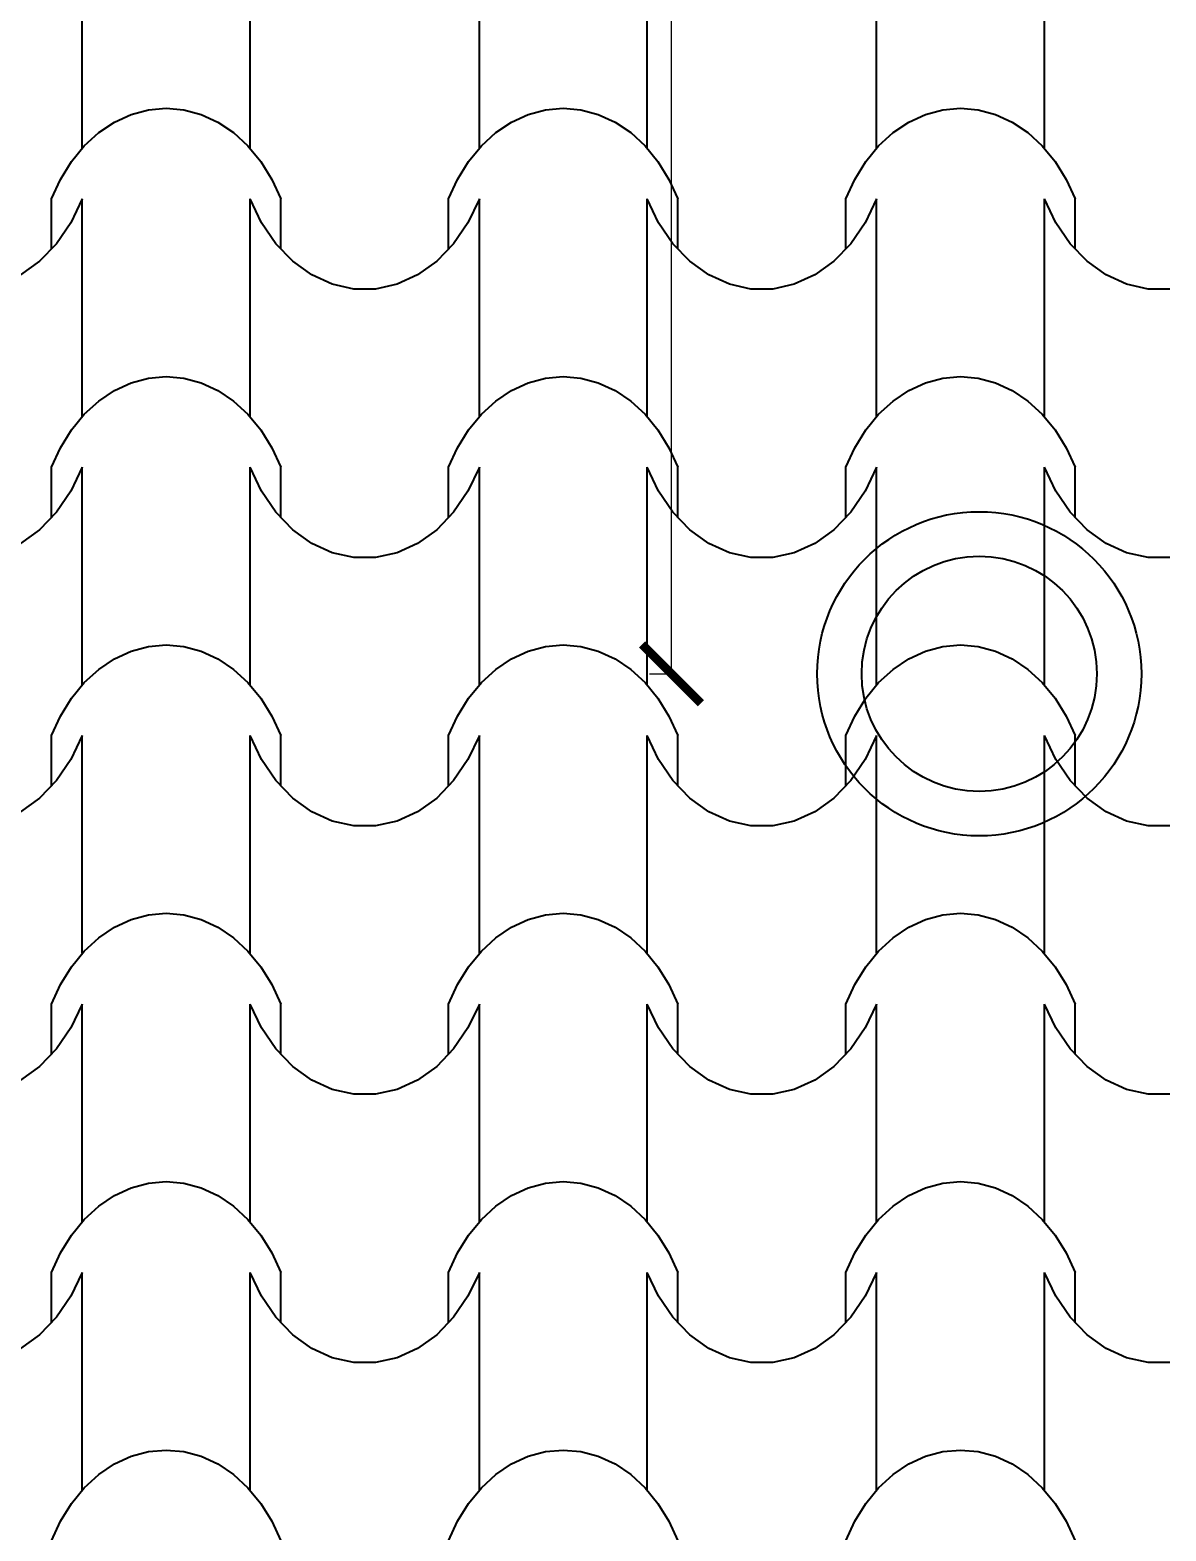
# Model space of a CAD drawing. Header units: millimetres. Extents: x 42452 to 2852333, y -419346 to 834876.
# Drawn here: x 2624399 to 2626331, y 668997 to 671549 of the extents above; entities that cross this region are included whole.
import ezdxf

# ---------------------------------------------------------------- set-up
doc = ezdxf.new("R2010")
doc.units = ezdxf.units.MM
doc.layers.add('memar', color=7, linetype='Continuous', lineweight=25)
doc.styles.get("Standard").update_dxf_attribs({"font": 'arial.ttf'})
doc.dimstyles.new('col mtn', dxfattribs={"dimtxt": 250, "dimasz": 100, "dimexe": 1.25, "dimexo": 0.625, "dimgap": 70, "dimtad": 1, "dimdec": 0, "dimtxsty": 'Standard', "dimblk": 'ARCHTICK', "dimcen": 2.5, "dimadec": 0, "dimazin": 0, "dimtfac": 1, "dimtdec": 0, "dimtmove": 0, "dimatfit": 3, "dimldrblk": 'ARCHTICK', "dimfxl": 300, "dimfxlon": 1, "dimlwd": 9, "dimlwe": 9, "dimarcsym": 0})

# ---------------------------------------------------------------- blocks, each defined once
blk = doc.blocks.new('_ArchTick')
at = {"color": 0, "linetype": 'ByBlock', "const_width": 0.15}
blk.add_lwpolyline([(-0.5, -0.5), (0.5, 0.5)], dxfattribs=at)
blk = doc.blocks.new('*D255')
at = {"layer": 'Defpoints', "color": 0, "lineweight": 30, "transparency": 16777216}
for p in [(2625451.7, 673654.7), (2625489.9, 673654.7), (2625451.7, 670454.4)]:
    blk.add_point(p, dxfattribs=at)
at = {"layer": 'memar', "color": 0, "lineweight": 9, "transparency": 16777216}
for p, q in [((2625452.3, 673654.7), (2625491.2, 673654.7)), ((2625489.9, 670454.4), (2625489.9, 673654.7)), ((2625452.3, 670454.4), (2625491.2, 670454.4))]:
    blk.add_line(p, q, dxfattribs=at)
at = {"layer": 'memar', "color": 0, "lineweight": 9, "transparency": 16777216, "xscale": 100, "yscale": 100, "zscale": 100}
for p, rotation in [((2625489.9, 673654.7), 90), ((2625489.9, 670454.4), 270)]:
    blk.add_blockref('_ArchTick', p, dxfattribs=dict(at, rotation=rotation))
at = {"layer": 'memar', "color": 0, "lineweight": 25, "transparency": 16777216, "insert": (2625292.2, 672054.6), "char_height": 250, "attachment_point": 5, "rotation": 90}
blk.add_mtext('3200', dxfattribs=at)

msp = doc.modelspace()

# ---------------------------------------------------------------- linework, layer by layer
at = {"layer": 'memar', "color": 7, "linetype": 'Continuous', "lineweight": 25}
for p, q in [((2624487.5865, 671533.2711), (2624487.5865, 671718.34478)), ((2624773.11154, 671533.2711), (2624773.11154, 671718.34478)), ((2625163.146, 671533.2711), (2625163.146, 671718.34478)), ((2625448.67103, 671533.2711), (2625448.67103, 671718.34478)), ((2625838.70549, 671533.2711), (2625838.70549, 671718.34478)), ((2626124.23053, 671533.2711), (2626124.23053, 671718.34478)), ((2624487.5865, 671348.19741), (2624487.5865, 671533.2711)), ((2624773.11154, 671348.19741), (2624773.11154, 671533.2711)), ((2625163.146, 671348.19741), (2625163.146, 671533.2711)), ((2625448.67103, 671348.19741), (2625448.67103, 671533.2711)), ((2625838.70549, 671348.19741), (2625838.70549, 671533.2711)), ((2626124.23053, 671348.19741), (2626124.23053, 671533.2711)), ((2624542.35782, 671392.59247), (2624570.73388, 671405.68679)), ((2624570.73388, 671405.68679), (2624600.25294, 671413.64517)), ((2624600.25294, 671413.64517), (2624630.34902, 671416.31502)), ((2624630.34902, 671416.31502), (2624660.4451, 671413.64517)), ((2624660.4451, 671413.64517), (2624689.96416, 671405.68679)), ((2624689.96416, 671405.68679), (2624718.34023, 671392.59247)), ((2625217.91731, 671392.59247), (2625246.29338, 671405.68679)), ((2625246.29338, 671405.68679), (2625275.81243, 671413.64517)), ((2625275.81243, 671413.64517), (2625305.90851, 671416.31502)), ((2625305.90851, 671416.31502), (2625336.0046, 671413.64517)), ((2625336.0046, 671413.64517), (2625365.52365, 671405.68679)), ((2625365.52365, 671405.68679), (2625393.89972, 671392.59247)), ((2625893.4768, 671392.59247), (2625921.85287, 671405.68679)), ((2625921.85287, 671405.68679), (2625951.37193, 671413.64517)), ((2625951.37193, 671413.64517), (2625981.46801, 671416.31502)), ((2625981.46801, 671416.31502), (2626011.56409, 671413.64517)), ((2626011.56409, 671413.64517), (2626041.08315, 671405.68679)), ((2626041.08315, 671405.68679), (2626069.45921, 671392.59247)), ((2624515.66879, 671374.61328), (2624542.35782, 671392.59247)), ((2624718.34023, 671392.59247), (2624745.02925, 671374.61328)), ((2625191.22828, 671374.61328), (2625217.91731, 671392.59247)), ((2625393.89972, 671392.59247), (2625420.58875, 671374.61328)), ((2625866.78778, 671374.61328), (2625893.4768, 671392.59247)), ((2626069.45921, 671392.59247), (2626096.14824, 671374.61328)), ((2624469.35652, 671325.46613), (2624491.17851, 671352.09391)), ((2624491.17851, 671352.09391), (2624515.66879, 671374.61328)), ((2624745.02925, 671374.61328), (2624769.51953, 671352.09391)), ((2624769.51953, 671352.09391), (2624791.34152, 671325.46613)), ((2625144.91601, 671325.46613), (2625166.738, 671352.09391)), ((2625166.738, 671352.09391), (2625191.22828, 671374.61328)), ((2625420.58875, 671374.61328), (2625445.07903, 671352.09391)), ((2625445.07903, 671352.09391), (2625466.90102, 671325.46613)), ((2625820.47551, 671325.46613), (2625842.2975, 671352.09391)), ((2625842.2975, 671352.09391), (2625866.78778, 671374.61328)), ((2626096.14824, 671374.61328), (2626120.63852, 671352.09391)), ((2626120.63852, 671352.09391), (2626142.46051, 671325.46613)), ((2624450.62121, 671295.24047), (2624469.35652, 671325.46613)), ((2624791.34152, 671325.46613), (2624810.07683, 671295.24047)), ((2625126.18071, 671295.24047), (2625144.91601, 671325.46613)), ((2625466.90102, 671325.46613), (2625485.63632, 671295.24047)), ((2625801.7402, 671295.24047), (2625820.47551, 671325.46613)), ((2626142.46051, 671325.46613), (2626161.19582, 671295.24047)), ((2624435.33179, 671261.99644), (2624450.62121, 671295.24047)), ((2624810.07683, 671295.24047), (2624825.36625, 671261.99644)), ((2625110.89129, 671261.99644), (2625126.18071, 671295.24047)), ((2625485.63632, 671295.24047), (2625500.92574, 671261.99644)), ((2625786.45078, 671261.99644), (2625801.7402, 671295.24047)), ((2626161.19582, 671295.24047), (2626176.48524, 671261.99644)), ((2624435.33179, 671176.91245), (2624435.33179, 671261.99644)), ((2624487.5865, 671261.99644), (2624468.26734, 671221.48724)), ((2624487.5865, 671076.92276), (2624487.5865, 671261.99644)), ((2624773.11154, 671076.92276), (2624773.11154, 671261.99644)), ((2624792.4307, 671221.48724), (2624773.11154, 671261.99644)), ((2624825.36625, 671176.91245), (2624825.36625, 671261.99644)), ((2625110.89129, 671176.91245), (2625110.89129, 671261.99644)), ((2625163.146, 671261.99644), (2625143.82683, 671221.48724)), ((2625163.146, 671076.92276), (2625163.146, 671261.99644)), ((2625448.67103, 671076.92276), (2625448.67103, 671261.99644)), ((2625467.9902, 671221.48724), (2625448.67103, 671261.99644)), ((2625500.92574, 671176.91245), (2625500.92574, 671261.99644)), ((2625786.45078, 671176.91245), (2625786.45078, 671261.99644)), ((2625838.70549, 671261.99644), (2625819.38633, 671221.48724)), ((2625838.70549, 671076.92276), (2625838.70549, 671261.99644)), ((2626124.23053, 671076.92276), (2626124.23053, 671261.99644)), ((2626143.54969, 671221.48724), (2626124.23053, 671261.99644)), ((2626176.48524, 671176.91245), (2626176.48524, 671261.99644)), ((2624468.26734, 671221.48724), (2624443.8496, 671185.75731)), ((2624816.84844, 671185.75731), (2624792.4307, 671221.48724)), ((2625143.82683, 671221.48724), (2625119.4091, 671185.75731)), ((2625492.40793, 671185.75731), (2625467.9902, 671221.48724)), ((2625819.38633, 671221.48724), (2625794.96859, 671185.75731)), ((2626167.96743, 671185.75731), (2626143.54969, 671221.48724)), ((2624443.8496, 671185.75731), (2624415.04187, 671155.84348)), ((2624845.65617, 671155.84348), (2624816.84844, 671185.75731)), ((2625119.4091, 671185.75731), (2625090.60137, 671155.84348)), ((2625521.21566, 671155.84348), (2625492.40793, 671185.75731)), ((2625794.96859, 671185.75731), (2625766.16086, 671155.84348)), ((2626196.77515, 671155.84348), (2626167.96743, 671185.75731)), ((2624415.04187, 671155.84348), (2624382.68012, 671132.61384)), ((2624878.01792, 671132.61384), (2624845.65617, 671155.84348)), ((2625090.60137, 671155.84348), (2625058.23962, 671132.61384)), ((2625553.57741, 671132.61384), (2625521.21566, 671155.84348)), ((2625766.16086, 671155.84348), (2625733.79911, 671132.61384)), ((2626229.13691, 671132.61384), (2626196.77515, 671155.84348)), ((2624912.99459, 671116.74246), (2624878.01792, 671132.61384)), ((2625058.23962, 671132.61384), (2625023.26294, 671116.74246)), ((2625588.55409, 671116.74246), (2625553.57741, 671132.61384)), ((2625733.79911, 671132.61384), (2625698.82244, 671116.74246)), ((2626264.11358, 671116.74246), (2626229.13691, 671132.61384)), ((2624949.5712, 671108.68994), (2624912.99459, 671116.74246)), ((2624968.12877, 671108.68994), (2624949.5712, 671108.68994)), ((2624986.68633, 671108.68994), (2624968.12877, 671108.68994)), ((2625023.26294, 671116.74246), (2624986.68633, 671108.68994)), ((2625625.1307, 671108.68994), (2625588.55409, 671116.74246)), ((2625643.68826, 671108.68994), (2625625.1307, 671108.68994)), ((2625662.24583, 671108.68994), (2625643.68826, 671108.68994)), ((2625698.82244, 671116.74246), (2625662.24583, 671108.68994)), ((2626300.69019, 671108.68994), (2626264.11358, 671116.74246)), ((2626319.24776, 671108.68994), (2626300.69019, 671108.68994)), ((2626337.80532, 671108.68994), (2626319.24776, 671108.68994)), ((2624487.5865, 670891.84907), (2624487.5865, 671076.92276)), ((2624773.11154, 670891.84907), (2624773.11154, 671076.92276)), ((2625163.146, 670891.84907), (2625163.146, 671076.92276)), ((2625448.67103, 670891.84907), (2625448.67103, 671076.92276)), ((2625838.70549, 670891.84907), (2625838.70549, 671076.92276)), ((2626124.23053, 670891.84907), (2626124.23053, 671076.92276)), ((2624542.35782, 670936.24414), (2624570.73388, 670949.33845)), ((2624570.73388, 670949.33845), (2624600.25294, 670957.29683)), ((2624600.25294, 670957.29683), (2624630.34902, 670959.96669)), ((2624630.34902, 670959.96669), (2624660.4451, 670957.29683)), ((2624660.4451, 670957.29683), (2624689.96416, 670949.33845)), ((2624689.96416, 670949.33845), (2624718.34023, 670936.24414)), ((2625217.91731, 670936.24414), (2625246.29338, 670949.33845)), ((2625246.29338, 670949.33845), (2625275.81243, 670957.29683)), ((2625275.81243, 670957.29683), (2625305.90851, 670959.96669)), ((2625305.90851, 670959.96669), (2625336.0046, 670957.29683)), ((2625336.0046, 670957.29683), (2625365.52365, 670949.33845)), ((2625365.52365, 670949.33845), (2625393.89972, 670936.24414)), ((2625893.4768, 670936.24414), (2625921.85287, 670949.33845)), ((2625921.85287, 670949.33845), (2625951.37193, 670957.29683)), ((2625951.37193, 670957.29683), (2625981.46801, 670959.96669)), ((2625981.46801, 670959.96669), (2626011.56409, 670957.29683)), ((2626011.56409, 670957.29683), (2626041.08315, 670949.33845)), ((2626041.08315, 670949.33845), (2626069.45921, 670936.24414)), ((2624491.17851, 670895.74557), (2624515.66879, 670918.26494)), ((2624515.66879, 670918.26494), (2624542.35782, 670936.24414)), ((2624718.34023, 670936.24414), (2624745.02925, 670918.26494)), ((2624745.02925, 670918.26494), (2624769.51953, 670895.74557)), ((2625166.738, 670895.74557), (2625191.22828, 670918.26494)), ((2625191.22828, 670918.26494), (2625217.91731, 670936.24414)), ((2625393.89972, 670936.24414), (2625420.58875, 670918.26494)), ((2625420.58875, 670918.26494), (2625445.07903, 670895.74557)), ((2625842.2975, 670895.74557), (2625866.78778, 670918.26494)), ((2625866.78778, 670918.26494), (2625893.4768, 670936.24414)), ((2626069.45921, 670936.24414), (2626096.14824, 670918.26494)), ((2626096.14824, 670918.26494), (2626120.63852, 670895.74557)), ((2624469.35652, 670869.11779), (2624491.17851, 670895.74557)), ((2624769.51953, 670895.74557), (2624791.34152, 670869.11779)), ((2625144.91601, 670869.11779), (2625166.738, 670895.74557)), ((2625445.07903, 670895.74557), (2625466.90102, 670869.11779)), ((2625820.47551, 670869.11779), (2625842.2975, 670895.74557)), ((2626120.63852, 670895.74557), (2626142.46051, 670869.11779)), ((2624450.62121, 670838.89214), (2624469.35652, 670869.11779)), ((2624791.34152, 670869.11779), (2624810.07683, 670838.89214)), ((2625126.18071, 670838.89214), (2625144.91601, 670869.11779)), ((2625466.90102, 670869.11779), (2625485.63632, 670838.89214)), ((2625801.7402, 670838.89214), (2625820.47551, 670869.11779)), ((2626142.46051, 670869.11779), (2626161.19582, 670838.89214)), ((2624435.33179, 670805.64811), (2624450.62121, 670838.89214)), ((2624810.07683, 670838.89214), (2624825.36625, 670805.64811)), ((2625110.89129, 670805.64811), (2625126.18071, 670838.89214)), ((2625485.63632, 670838.89214), (2625500.92574, 670805.64811)), ((2625786.45078, 670805.64811), (2625801.7402, 670838.89214)), ((2626161.19582, 670838.89214), (2626176.48524, 670805.64811)), ((2624435.33179, 670720.56411), (2624435.33179, 670805.64811)), ((2624487.5865, 670805.64811), (2624468.26734, 670765.13891)), ((2624487.5865, 670620.57442), (2624487.5865, 670805.64811)), ((2624773.11154, 670620.57442), (2624773.11154, 670805.64811)), ((2624792.4307, 670765.13891), (2624773.11154, 670805.64811)), ((2624825.36625, 670720.56411), (2624825.36625, 670805.64811)), ((2625110.89129, 670720.56411), (2625110.89129, 670805.64811)), ((2625163.146, 670805.64811), (2625143.82683, 670765.13891)), ((2625163.146, 670620.57442), (2625163.146, 670805.64811)), ((2625448.67103, 670620.57442), (2625448.67103, 670805.64811)), ((2625467.9902, 670765.13891), (2625448.67103, 670805.64811)), ((2625500.92574, 670720.56411), (2625500.92574, 670805.64811)), ((2625786.45078, 670720.56411), (2625786.45078, 670805.64811)), ((2625838.70549, 670805.64811), (2625819.38633, 670765.13891)), ((2625838.70549, 670620.57442), (2625838.70549, 670805.64811)), ((2626124.23053, 670620.57442), (2626124.23053, 670805.64811)), ((2626143.54969, 670765.13891), (2626124.23053, 670805.64811)), ((2626176.48524, 670720.56411), (2626176.48524, 670805.64811)), ((2624468.26734, 670765.13891), (2624443.8496, 670729.40897)), ((2624816.84844, 670729.40897), (2624792.4307, 670765.13891)), ((2625143.82683, 670765.13891), (2625119.4091, 670729.40897)), ((2625492.40793, 670729.40897), (2625467.9902, 670765.13891)), ((2625819.38633, 670765.13891), (2625794.96859, 670729.40897)), ((2626167.96743, 670729.40897), (2626143.54969, 670765.13891)), ((2624443.8496, 670729.40897), (2624415.04187, 670699.49515)), ((2624845.65617, 670699.49515), (2624816.84844, 670729.40897)), ((2625119.4091, 670729.40897), (2625090.60137, 670699.49515)), ((2625521.21566, 670699.49515), (2625492.40793, 670729.40897)), ((2625794.96859, 670729.40897), (2625766.16086, 670699.49515)), ((2626196.77515, 670699.49515), (2626167.96743, 670729.40897)), ((2624415.04187, 670699.49515), (2624382.68012, 670676.2655)), ((2624878.01792, 670676.2655), (2624845.65617, 670699.49515)), ((2625090.60137, 670699.49515), (2625058.23962, 670676.2655)), ((2625553.57741, 670676.2655), (2625521.21566, 670699.49515)), ((2625766.16086, 670699.49515), (2625733.79911, 670676.2655)), ((2626229.13691, 670676.2655), (2626196.77515, 670699.49515)), ((2624912.99459, 670660.39413), (2624878.01792, 670676.2655)), ((2625058.23962, 670676.2655), (2625023.26294, 670660.39413)), ((2625588.55409, 670660.39413), (2625553.57741, 670676.2655)), ((2625733.79911, 670676.2655), (2625698.82244, 670660.39413)), ((2626264.11358, 670660.39413), (2626229.13691, 670676.2655)), ((2624949.5712, 670652.3416), (2624912.99459, 670660.39413)), ((2624968.12877, 670652.3416), (2624949.5712, 670652.3416)), ((2624986.68633, 670652.3416), (2624968.12877, 670652.3416)), ((2625023.26294, 670660.39413), (2624986.68633, 670652.3416)), ((2625625.1307, 670652.3416), (2625588.55409, 670660.39413)), ((2625643.68826, 670652.3416), (2625625.1307, 670652.3416)), ((2625662.24583, 670652.3416), (2625643.68826, 670652.3416)), ((2625698.82244, 670660.39413), (2625662.24583, 670652.3416)), ((2626300.69019, 670652.3416), (2626264.11358, 670660.39413)), ((2626319.24776, 670652.3416), (2626300.69019, 670652.3416)), ((2626337.80532, 670652.3416), (2626319.24776, 670652.3416)), ((2624487.5865, 670435.50073), (2624487.5865, 670620.57442)), ((2624773.11154, 670435.50073), (2624773.11154, 670620.57442)), ((2625163.146, 670435.50073), (2625163.146, 670620.57442)), ((2625448.67103, 670435.50073), (2625448.67103, 670620.57442)), ((2625838.70549, 670435.50073), (2625838.70549, 670620.57442)), ((2626124.23053, 670435.50073), (2626124.23053, 670620.57442)), ((2624542.35782, 670479.8958), (2624570.73388, 670492.99012)), ((2624570.73388, 670492.99012), (2624600.25294, 670500.94849)), ((2624600.25294, 670500.94849), (2624630.34902, 670503.61835)), ((2624630.34902, 670503.61835), (2624660.4451, 670500.94849)), ((2624660.4451, 670500.94849), (2624689.96416, 670492.99012)), ((2624689.96416, 670492.99012), (2624718.34023, 670479.8958)), ((2625217.91731, 670479.8958), (2625246.29338, 670492.99012)), ((2625246.29338, 670492.99012), (2625275.81243, 670500.94849)), ((2625275.81243, 670500.94849), (2625305.90851, 670503.61835)), ((2625305.90851, 670503.61835), (2625336.0046, 670500.94849)), ((2625336.0046, 670500.94849), (2625365.52365, 670492.99012)), ((2625365.52365, 670492.99012), (2625393.89972, 670479.8958)), ((2625893.4768, 670479.8958), (2625921.85287, 670492.99012)), ((2625921.85287, 670492.99012), (2625951.37193, 670500.94849)), ((2625951.37193, 670500.94849), (2625981.46801, 670503.61835)), ((2625981.46801, 670503.61835), (2626011.56409, 670500.94849)), ((2626011.56409, 670500.94849), (2626041.08315, 670492.99012)), ((2626041.08315, 670492.99012), (2626069.45921, 670479.8958)), ((2624491.17851, 670439.39724), (2624515.66879, 670461.9166)), ((2624515.66879, 670461.9166), (2624542.35782, 670479.8958)), ((2624718.34023, 670479.8958), (2624745.02925, 670461.9166)), ((2624745.02925, 670461.9166), (2624769.51953, 670439.39724)), ((2625166.738, 670439.39724), (2625191.22828, 670461.9166)), ((2625191.22828, 670461.9166), (2625217.91731, 670479.8958)), ((2625393.89972, 670479.8958), (2625420.58875, 670461.9166)), ((2625420.58875, 670461.9166), (2625445.07903, 670439.39724)), ((2625842.2975, 670439.39724), (2625866.78778, 670461.9166)), ((2625866.78778, 670461.9166), (2625893.4768, 670479.8958)), ((2626069.45921, 670479.8958), (2626096.14824, 670461.9166)), ((2626096.14824, 670461.9166), (2626120.63852, 670439.39724)), ((2624469.35652, 670412.76946), (2624491.17851, 670439.39724)), ((2624769.51953, 670439.39724), (2624791.34152, 670412.76946)), ((2625144.91601, 670412.76946), (2625166.738, 670439.39724)), ((2625445.07903, 670439.39724), (2625466.90102, 670412.76946)), ((2625820.47551, 670412.76946), (2625842.2975, 670439.39724)), ((2626120.63852, 670439.39724), (2626142.46051, 670412.76946)), ((2624450.62121, 670382.5438), (2624469.35652, 670412.76946)), ((2624791.34152, 670412.76946), (2624810.07683, 670382.5438)), ((2625126.18071, 670382.5438), (2625144.91601, 670412.76946)), ((2625466.90102, 670412.76946), (2625485.63632, 670382.5438)), ((2625801.7402, 670382.5438), (2625820.47551, 670412.76946)), ((2626142.46051, 670412.76946), (2626161.19582, 670382.5438)), ((2624435.33179, 670349.29977), (2624450.62121, 670382.5438)), ((2624810.07683, 670382.5438), (2624825.36625, 670349.29977)), ((2625110.89129, 670349.29977), (2625126.18071, 670382.5438)), ((2625485.63632, 670382.5438), (2625500.92574, 670349.29977)), ((2625786.45078, 670349.29977), (2625801.7402, 670382.5438)), ((2626161.19582, 670382.5438), (2626176.48524, 670349.29977)), ((2624435.33179, 670264.21578), (2624435.33179, 670349.29977)), ((2624487.5865, 670349.29977), (2624468.26734, 670308.79057)), ((2624487.5865, 670164.22608), (2624487.5865, 670349.29977)), ((2624773.11154, 670164.22608), (2624773.11154, 670349.29977)), ((2624792.4307, 670308.79057), (2624773.11154, 670349.29977)), ((2624825.36625, 670264.21578), (2624825.36625, 670349.29977)), ((2625110.89129, 670264.21578), (2625110.89129, 670349.29977)), ((2625163.146, 670349.29977), (2625143.82683, 670308.79057)), ((2625163.146, 670164.22608), (2625163.146, 670349.29977)), ((2625448.67103, 670164.22608), (2625448.67103, 670349.29977)), ((2625467.9902, 670308.79057), (2625448.67103, 670349.29977)), ((2625500.92574, 670264.21578), (2625500.92574, 670349.29977)), ((2625786.45078, 670264.21578), (2625786.45078, 670349.29977)), ((2625838.70549, 670349.29977), (2625819.38633, 670308.79057)), ((2625838.70549, 670164.22608), (2625838.70549, 670349.29977)), ((2626124.23053, 670164.22608), (2626124.23053, 670349.29977)), ((2626143.54969, 670308.79057), (2626124.23053, 670349.29977)), ((2626176.48524, 670264.21578), (2626176.48524, 670349.29977)), ((2624468.26734, 670308.79057), (2624443.8496, 670273.06063)), ((2624816.84844, 670273.06063), (2624792.4307, 670308.79057)), ((2625143.82683, 670308.79057), (2625119.4091, 670273.06063)), ((2625492.40793, 670273.06063), (2625467.9902, 670308.79057)), ((2625819.38633, 670308.79057), (2625794.96859, 670273.06063)), ((2626167.96743, 670273.06063), (2626143.54969, 670308.79057)), ((2624443.8496, 670273.06063), (2624415.04187, 670243.14681)), ((2624845.65617, 670243.14681), (2624816.84844, 670273.06063)), ((2625119.4091, 670273.06063), (2625090.60137, 670243.14681)), ((2625521.21566, 670243.14681), (2625492.40793, 670273.06063)), ((2625794.96859, 670273.06063), (2625766.16086, 670243.14681)), ((2626196.77515, 670243.14681), (2626167.96743, 670273.06063)), ((2624415.04187, 670243.14681), (2624382.68012, 670219.91716)), ((2624878.01792, 670219.91716), (2624845.65617, 670243.14681)), ((2625090.60137, 670243.14681), (2625058.23962, 670219.91716)), ((2625553.57741, 670219.91716), (2625521.21566, 670243.14681)), ((2625766.16086, 670243.14681), (2625733.79911, 670219.91716)), ((2626229.13691, 670219.91716), (2626196.77515, 670243.14681)), ((2624912.99459, 670204.04579), (2624878.01792, 670219.91716)), ((2624949.5712, 670195.99327), (2624912.99459, 670204.04579)), ((2625023.26294, 670204.04579), (2624986.68633, 670195.99327)), ((2625058.23962, 670219.91716), (2625023.26294, 670204.04579)), ((2625588.55409, 670204.04579), (2625553.57741, 670219.91716)), ((2625625.1307, 670195.99327), (2625588.55409, 670204.04579)), ((2625698.82244, 670204.04579), (2625662.24583, 670195.99327)), ((2625733.79911, 670219.91716), (2625698.82244, 670204.04579)), ((2626264.11358, 670204.04579), (2626229.13691, 670219.91716)), ((2626300.69019, 670195.99327), (2626264.11358, 670204.04579)), ((2624968.12877, 670195.99327), (2624949.5712, 670195.99327)), ((2624986.68633, 670195.99327), (2624968.12877, 670195.99327)), ((2625643.68826, 670195.99327), (2625625.1307, 670195.99327)), ((2625662.24583, 670195.99327), (2625643.68826, 670195.99327)), ((2626319.24776, 670195.99327), (2626300.69019, 670195.99327)), ((2626337.80532, 670195.99327), (2626319.24776, 670195.99327)), ((2624487.5865, 669979.1524), (2624487.5865, 670164.22608)), ((2624773.11154, 669979.1524), (2624773.11154, 670164.22608)), ((2625163.146, 669979.1524), (2625163.146, 670164.22608)), ((2625448.67103, 669979.1524), (2625448.67103, 670164.22608)), ((2625838.70549, 669979.1524), (2625838.70549, 670164.22608)), ((2626124.23053, 669979.1524), (2626124.23053, 670164.22608)), ((2624542.35782, 670023.54746), (2624570.73388, 670036.64178)), ((2624570.73388, 670036.64178), (2624600.25294, 670044.60016)), ((2624600.25294, 670044.60016), (2624630.34902, 670047.27001)), ((2624630.34902, 670047.27001), (2624660.4451, 670044.60016)), ((2624660.4451, 670044.60016), (2624689.96416, 670036.64178)), ((2624689.96416, 670036.64178), (2624718.34023, 670023.54746)), ((2625217.91731, 670023.54746), (2625246.29338, 670036.64178)), ((2625246.29338, 670036.64178), (2625275.81243, 670044.60016)), ((2625275.81243, 670044.60016), (2625305.90851, 670047.27001)), ((2625305.90851, 670047.27001), (2625336.0046, 670044.60016)), ((2625336.0046, 670044.60016), (2625365.52365, 670036.64178)), ((2625365.52365, 670036.64178), (2625393.89972, 670023.54746)), ((2625893.4768, 670023.54746), (2625921.85287, 670036.64178)), ((2625921.85287, 670036.64178), (2625951.37193, 670044.60016)), ((2625951.37193, 670044.60016), (2625981.46801, 670047.27001)), ((2625981.46801, 670047.27001), (2626011.56409, 670044.60016)), ((2626011.56409, 670044.60016), (2626041.08315, 670036.64178)), ((2626041.08315, 670036.64178), (2626069.45921, 670023.54746)), ((2624491.17851, 669983.0489), (2624515.66879, 670005.56827)), ((2624515.66879, 670005.56827), (2624542.35782, 670023.54746)), ((2624718.34023, 670023.54746), (2624745.02925, 670005.56827)), ((2624745.02925, 670005.56827), (2624769.51953, 669983.0489)), ((2625166.738, 669983.0489), (2625191.22828, 670005.56827)), ((2625191.22828, 670005.56827), (2625217.91731, 670023.54746)), ((2625393.89972, 670023.54746), (2625420.58875, 670005.56827)), ((2625420.58875, 670005.56827), (2625445.07903, 669983.0489)), ((2625842.2975, 669983.0489), (2625866.78778, 670005.56827)), ((2625866.78778, 670005.56827), (2625893.4768, 670023.54746)), ((2626069.45921, 670023.54746), (2626096.14824, 670005.56827)), ((2626096.14824, 670005.56827), (2626120.63852, 669983.0489)), ((2624469.35652, 669956.42112), (2624491.17851, 669983.0489)), ((2624769.51953, 669983.0489), (2624791.34152, 669956.42112)), ((2625144.91601, 669956.42112), (2625166.738, 669983.0489)), ((2625445.07903, 669983.0489), (2625466.90102, 669956.42112)), ((2625820.47551, 669956.42112), (2625842.2975, 669983.0489)), ((2626120.63852, 669983.0489), (2626142.46051, 669956.42112)), ((2624450.62121, 669926.19546), (2624469.35652, 669956.42112)), ((2624791.34152, 669956.42112), (2624810.07683, 669926.19546)), ((2625126.18071, 669926.19546), (2625144.91601, 669956.42112)), ((2625466.90102, 669956.42112), (2625485.63632, 669926.19546)), ((2625801.7402, 669926.19546), (2625820.47551, 669956.42112)), ((2626142.46051, 669956.42112), (2626161.19582, 669926.19546)), ((2624435.33179, 669892.95143), (2624450.62121, 669926.19546)), ((2624810.07683, 669926.19546), (2624825.36625, 669892.95143)), ((2625110.89129, 669892.95143), (2625126.18071, 669926.19546)), ((2625485.63632, 669926.19546), (2625500.92574, 669892.95143)), ((2625786.45078, 669892.95143), (2625801.7402, 669926.19546)), ((2626161.19582, 669926.19546), (2626176.48524, 669892.95143)), ((2624435.33179, 669807.86744), (2624435.33179, 669892.95143)), ((2624487.5865, 669892.95143), (2624468.26734, 669852.44223)), ((2624487.5865, 669707.87775), (2624487.5865, 669892.95143)), ((2624773.11154, 669707.87775), (2624773.11154, 669892.95143)), ((2624792.4307, 669852.44223), (2624773.11154, 669892.95143)), ((2624825.36625, 669807.86744), (2624825.36625, 669892.95143)), ((2625110.89129, 669807.86744), (2625110.89129, 669892.95143)), ((2625163.146, 669892.95143), (2625143.82683, 669852.44223)), ((2625163.146, 669707.87775), (2625163.146, 669892.95143)), ((2625448.67103, 669707.87775), (2625448.67103, 669892.95143)), ((2625467.9902, 669852.44223), (2625448.67103, 669892.95143)), ((2625500.92574, 669807.86744), (2625500.92574, 669892.95143)), ((2625786.45078, 669807.86744), (2625786.45078, 669892.95143)), ((2625838.70549, 669892.95143), (2625819.38633, 669852.44223)), ((2625838.70549, 669707.87775), (2625838.70549, 669892.95143)), ((2626124.23053, 669707.87775), (2626124.23053, 669892.95143)), ((2626143.54969, 669852.44223), (2626124.23053, 669892.95143)), ((2626176.48524, 669807.86744), (2626176.48524, 669892.95143)), ((2624468.26734, 669852.44223), (2624443.8496, 669816.7123)), ((2624816.84844, 669816.7123), (2624792.4307, 669852.44223)), ((2625143.82683, 669852.44223), (2625119.4091, 669816.7123)), ((2625492.40793, 669816.7123), (2625467.9902, 669852.44223)), ((2625819.38633, 669852.44223), (2625794.96859, 669816.7123)), ((2626167.96743, 669816.7123), (2626143.54969, 669852.44223)), ((2624443.8496, 669816.7123), (2624415.04187, 669786.79847)), ((2624845.65617, 669786.79847), (2624816.84844, 669816.7123)), ((2625119.4091, 669816.7123), (2625090.60137, 669786.79847)), ((2625521.21566, 669786.79847), (2625492.40793, 669816.7123)), ((2625794.96859, 669816.7123), (2625766.16086, 669786.79847)), ((2626196.77515, 669786.79847), (2626167.96743, 669816.7123)), ((2624415.04187, 669786.79847), (2624382.68012, 669763.56882)), ((2624878.01792, 669763.56882), (2624845.65617, 669786.79847)), ((2625090.60137, 669786.79847), (2625058.23962, 669763.56882)), ((2625553.57741, 669763.56882), (2625521.21566, 669786.79847)), ((2625766.16086, 669786.79847), (2625733.79911, 669763.56882)), ((2626229.13691, 669763.56882), (2626196.77515, 669786.79847)), ((2624912.99459, 669747.69745), (2624878.01792, 669763.56882)), ((2624949.5712, 669739.64493), (2624912.99459, 669747.69745)), ((2625023.26294, 669747.69745), (2624986.68633, 669739.64493)), ((2625058.23962, 669763.56882), (2625023.26294, 669747.69745)), ((2625588.55409, 669747.69745), (2625553.57741, 669763.56882)), ((2625625.1307, 669739.64493), (2625588.55409, 669747.69745)), ((2625698.82244, 669747.69745), (2625662.24583, 669739.64493)), ((2625733.79911, 669763.56882), (2625698.82244, 669747.69745)), ((2626264.11358, 669747.69745), (2626229.13691, 669763.56882)), ((2626300.69019, 669739.64493), (2626264.11358, 669747.69745)), ((2624968.12877, 669739.64493), (2624949.5712, 669739.64493)), ((2624986.68633, 669739.64493), (2624968.12877, 669739.64493)), ((2625643.68826, 669739.64493), (2625625.1307, 669739.64493)), ((2625662.24583, 669739.64493), (2625643.68826, 669739.64493)), ((2626319.24776, 669739.64493), (2626300.69019, 669739.64493)), ((2626337.80532, 669739.64493), (2626319.24776, 669739.64493)), ((2624487.5865, 669522.80406), (2624487.5865, 669707.87775)), ((2624773.11154, 669522.80406), (2624773.11154, 669707.87775)), ((2625163.146, 669522.80406), (2625163.146, 669707.87775)), ((2625448.67103, 669522.80406), (2625448.67103, 669707.87775)), ((2625838.70549, 669522.80406), (2625838.70549, 669707.87775)), ((2626124.23053, 669522.80406), (2626124.23053, 669707.87775)), ((2624600.25294, 669588.25182), (2624630.34902, 669590.92167)), ((2624630.34902, 669590.92167), (2624660.4451, 669588.25182)), ((2625275.81243, 669588.25182), (2625305.90851, 669590.92167)), ((2625305.90851, 669590.92167), (2625336.0046, 669588.25182)), ((2625951.37193, 669588.25182), (2625981.46801, 669590.92167)), ((2625981.46801, 669590.92167), (2626011.56409, 669588.25182)), ((2624515.66879, 669549.21993), (2624542.35782, 669567.19913)), ((2624542.35782, 669567.19913), (2624570.73388, 669580.29344)), ((2624570.73388, 669580.29344), (2624600.25294, 669588.25182)), ((2624660.4451, 669588.25182), (2624689.96416, 669580.29344)), ((2624689.96416, 669580.29344), (2624718.34023, 669567.19913)), ((2624718.34023, 669567.19913), (2624745.02925, 669549.21993)), ((2625191.22828, 669549.21993), (2625217.91731, 669567.19913)), ((2625217.91731, 669567.19913), (2625246.29338, 669580.29344)), ((2625246.29338, 669580.29344), (2625275.81243, 669588.25182)), ((2625336.0046, 669588.25182), (2625365.52365, 669580.29344)), ((2625365.52365, 669580.29344), (2625393.89972, 669567.19913)), ((2625393.89972, 669567.19913), (2625420.58875, 669549.21993)), ((2625866.78778, 669549.21993), (2625893.4768, 669567.19913)), ((2625893.4768, 669567.19913), (2625921.85287, 669580.29344)), ((2625921.85287, 669580.29344), (2625951.37193, 669588.25182)), ((2626011.56409, 669588.25182), (2626041.08315, 669580.29344)), ((2626041.08315, 669580.29344), (2626069.45921, 669567.19913)), ((2626069.45921, 669567.19913), (2626096.14824, 669549.21993)), ((2624491.17851, 669526.70056), (2624515.66879, 669549.21993)), ((2624745.02925, 669549.21993), (2624769.51953, 669526.70056)), ((2625166.738, 669526.70056), (2625191.22828, 669549.21993)), ((2625420.58875, 669549.21993), (2625445.07903, 669526.70056)), ((2625842.2975, 669526.70056), (2625866.78778, 669549.21993)), ((2626096.14824, 669549.21993), (2626120.63852, 669526.70056)), ((2624469.35652, 669500.07278), (2624491.17851, 669526.70056)), ((2624769.51953, 669526.70056), (2624791.34152, 669500.07278)), ((2625144.91601, 669500.07278), (2625166.738, 669526.70056)), ((2625445.07903, 669526.70056), (2625466.90102, 669500.07278)), ((2625820.47551, 669500.07278), (2625842.2975, 669526.70056)), ((2626120.63852, 669526.70056), (2626142.46051, 669500.07278)), ((2624450.62121, 669469.84712), (2624469.35652, 669500.07278)), ((2624791.34152, 669500.07278), (2624810.07683, 669469.84712)), ((2625126.18071, 669469.84712), (2625144.91601, 669500.07278)), ((2625466.90102, 669500.07278), (2625485.63632, 669469.84712)), ((2625801.7402, 669469.84712), (2625820.47551, 669500.07278)), ((2626142.46051, 669500.07278), (2626161.19582, 669469.84712)), ((2624435.33179, 669436.6031), (2624450.62121, 669469.84712)), ((2624810.07683, 669469.84712), (2624825.36625, 669436.6031)), ((2625110.89129, 669436.6031), (2625126.18071, 669469.84712)), ((2625485.63632, 669469.84712), (2625500.92574, 669436.6031)), ((2625786.45078, 669436.6031), (2625801.7402, 669469.84712)), ((2626161.19582, 669469.84712), (2626176.48524, 669436.6031)), ((2624435.33179, 669351.5191), (2624435.33179, 669436.6031)), ((2624487.5865, 669436.6031), (2624468.26734, 669396.0939)), ((2624487.5865, 669251.52941), (2624487.5865, 669436.6031)), ((2624773.11154, 669251.52941), (2624773.11154, 669436.6031)), ((2624792.4307, 669396.0939), (2624773.11154, 669436.6031)), ((2624825.36625, 669351.5191), (2624825.36625, 669436.6031)), ((2625110.89129, 669351.5191), (2625110.89129, 669436.6031)), ((2625163.146, 669436.6031), (2625143.82683, 669396.0939)), ((2625163.146, 669251.52941), (2625163.146, 669436.6031)), ((2625448.67103, 669251.52941), (2625448.67103, 669436.6031)), ((2625467.9902, 669396.0939), (2625448.67103, 669436.6031)), ((2625500.92574, 669351.5191), (2625500.92574, 669436.6031)), ((2625786.45078, 669351.5191), (2625786.45078, 669436.6031)), ((2625838.70549, 669436.6031), (2625819.38633, 669396.0939)), ((2625838.70549, 669251.52941), (2625838.70549, 669436.6031)), ((2626124.23053, 669251.52941), (2626124.23053, 669436.6031)), ((2626143.54969, 669396.0939), (2626124.23053, 669436.6031)), ((2626176.48524, 669351.5191), (2626176.48524, 669436.6031)), ((2624468.26734, 669396.0939), (2624443.8496, 669360.36396)), ((2624816.84844, 669360.36396), (2624792.4307, 669396.0939)), ((2625143.82683, 669396.0939), (2625119.4091, 669360.36396)), ((2625492.40793, 669360.36396), (2625467.9902, 669396.0939)), ((2625819.38633, 669396.0939), (2625794.96859, 669360.36396)), ((2626167.96743, 669360.36396), (2626143.54969, 669396.0939)), ((2624443.8496, 669360.36396), (2624415.04187, 669330.45013)), ((2624845.65617, 669330.45013), (2624816.84844, 669360.36396)), ((2625119.4091, 669360.36396), (2625090.60137, 669330.45013)), ((2625521.21566, 669330.45013), (2625492.40793, 669360.36396)), ((2625794.96859, 669360.36396), (2625766.16086, 669330.45013)), ((2626196.77515, 669330.45013), (2626167.96743, 669360.36396)), ((2624415.04187, 669330.45013), (2624382.68012, 669307.22049)), ((2624878.01792, 669307.22049), (2624845.65617, 669330.45013)), ((2625090.60137, 669330.45013), (2625058.23962, 669307.22049)), ((2625553.57741, 669307.22049), (2625521.21566, 669330.45013)), ((2625766.16086, 669330.45013), (2625733.79911, 669307.22049)), ((2626229.13691, 669307.22049), (2626196.77515, 669330.45013)), ((2624912.99459, 669291.34912), (2624878.01792, 669307.22049)), ((2624949.5712, 669283.29659), (2624912.99459, 669291.34912)), ((2625023.26294, 669291.34912), (2624986.68633, 669283.29659)), ((2625058.23962, 669307.22049), (2625023.26294, 669291.34912)), ((2625588.55409, 669291.34912), (2625553.57741, 669307.22049)), ((2625625.1307, 669283.29659), (2625588.55409, 669291.34912)), ((2625698.82244, 669291.34912), (2625662.24583, 669283.29659)), ((2625733.79911, 669307.22049), (2625698.82244, 669291.34912)), ((2626264.11358, 669291.34912), (2626229.13691, 669307.22049)), ((2626300.69019, 669283.29659), (2626264.11358, 669291.34912)), ((2624968.12877, 669283.29659), (2624949.5712, 669283.29659)), ((2624986.68633, 669283.29659), (2624968.12877, 669283.29659)), ((2625643.68826, 669283.29659), (2625625.1307, 669283.29659)), ((2625662.24583, 669283.29659), (2625643.68826, 669283.29659)), ((2626319.24776, 669283.29659), (2626300.69019, 669283.29659)), ((2626337.80532, 669283.29659), (2626319.24776, 669283.29659)), ((2624487.5865, 669066.45572), (2624487.5865, 669251.52941)), ((2624773.11154, 669066.45572), (2624773.11154, 669251.52941)), ((2625163.146, 669066.45572), (2625163.146, 669251.52941)), ((2625448.67103, 669066.45572), (2625448.67103, 669251.52941)), ((2625838.70549, 669066.45572), (2625838.70549, 669251.52941)), ((2626124.23053, 669066.45572), (2626124.23053, 669251.52941)), ((2624570.73388, 669123.9451), (2624600.25294, 669131.90348)), ((2624600.25294, 669131.90348), (2624630.34902, 669134.57334)), ((2624630.34902, 669134.57334), (2624660.4451, 669131.90348)), ((2624660.4451, 669131.90348), (2624689.96416, 669123.9451)), ((2625246.29338, 669123.9451), (2625275.81243, 669131.90348)), ((2625275.81243, 669131.90348), (2625305.90851, 669134.57334)), ((2625305.90851, 669134.57334), (2625336.0046, 669131.90348)), ((2625336.0046, 669131.90348), (2625365.52365, 669123.9451)), ((2625921.85287, 669123.9451), (2625951.37193, 669131.90348)), ((2625951.37193, 669131.90348), (2625981.46801, 669134.57334)), ((2625981.46801, 669134.57334), (2626011.56409, 669131.90348)), ((2626011.56409, 669131.90348), (2626041.08315, 669123.9451)), ((2624515.66879, 669092.87159), (2624542.35782, 669110.85079)), ((2624542.35782, 669110.85079), (2624570.73388, 669123.9451)), ((2624689.96416, 669123.9451), (2624718.34023, 669110.85079)), ((2624718.34023, 669110.85079), (2624745.02925, 669092.87159)), ((2625191.22828, 669092.87159), (2625217.91731, 669110.85079)), ((2625217.91731, 669110.85079), (2625246.29338, 669123.9451)), ((2625365.52365, 669123.9451), (2625393.89972, 669110.85079)), ((2625393.89972, 669110.85079), (2625420.58875, 669092.87159)), ((2625866.78778, 669092.87159), (2625893.4768, 669110.85079)), ((2625893.4768, 669110.85079), (2625921.85287, 669123.9451)), ((2626041.08315, 669123.9451), (2626069.45921, 669110.85079)), ((2626069.45921, 669110.85079), (2626096.14824, 669092.87159)), ((2624491.17851, 669070.35222), (2624515.66879, 669092.87159)), ((2624745.02925, 669092.87159), (2624769.51953, 669070.35222)), ((2625166.738, 669070.35222), (2625191.22828, 669092.87159)), ((2625420.58875, 669092.87159), (2625445.07903, 669070.35222)), ((2625842.2975, 669070.35222), (2625866.78778, 669092.87159)), ((2626096.14824, 669092.87159), (2626120.63852, 669070.35222)), ((2624469.35652, 669043.72445), (2624491.17851, 669070.35222)), ((2624769.51953, 669070.35222), (2624791.34152, 669043.72445)), ((2625144.91601, 669043.72445), (2625166.738, 669070.35222)), ((2625445.07903, 669070.35222), (2625466.90102, 669043.72445)), ((2625820.47551, 669043.72445), (2625842.2975, 669070.35222)), ((2626120.63852, 669070.35222), (2626142.46051, 669043.72445)), ((2624450.62121, 669013.49879), (2624469.35652, 669043.72445)), ((2624791.34152, 669043.72445), (2624810.07683, 669013.49879)), ((2625126.18071, 669013.49879), (2625144.91601, 669043.72445)), ((2625466.90102, 669043.72445), (2625485.63632, 669013.49879)), ((2625801.7402, 669013.49879), (2625820.47551, 669043.72445)), ((2626142.46051, 669043.72445), (2626161.19582, 669013.49879)), ((2624435.33179, 668980.25476), (2624450.62121, 669013.49879)), ((2624810.07683, 669013.49879), (2624825.36625, 668980.25476)), ((2625110.89129, 668980.25476), (2625126.18071, 669013.49879)), ((2625485.63632, 669013.49879), (2625500.92574, 668980.25476)), ((2625786.45078, 668980.25476), (2625801.7402, 669013.49879)), ((2626161.19582, 669013.49879), (2626176.48524, 668980.25476))]:
    msp.add_line(p, q, dxfattribs=at)
at = {"layer": 'memar', "lineweight": 25}
msp.add_circle((2626013.53572, 670454.44424), 275.67869, dxfattribs=at)
at = {"layer": 'memar', "color": 5, "linetype": 'Continuous', "lineweight": 25, "ltscale": 50}
msp.add_circle((2626013.53572, 670454.44424), 200, dxfattribs=at)

# ---------------------------------------------------------------- dimensions: what is measured, and where the dimension line sits
at = {"layer": 'memar', "color": 7, "lineweight": 25}
dim = msp.add_linear_dim(base=(2625489.91693, 673654.70171), p1=(2625451.70637, 670454.44424), p2=(2625451.70637, 673654.70171), angle=90, dimstyle='col mtn', dxfattribs=at)
dim.commit()
dim.dimension.update_dxf_attribs({"geometry": '*D255', "text_midpoint": (2625292.18842, 672054.57297)})

doc.saveas('drawing.dxf')
